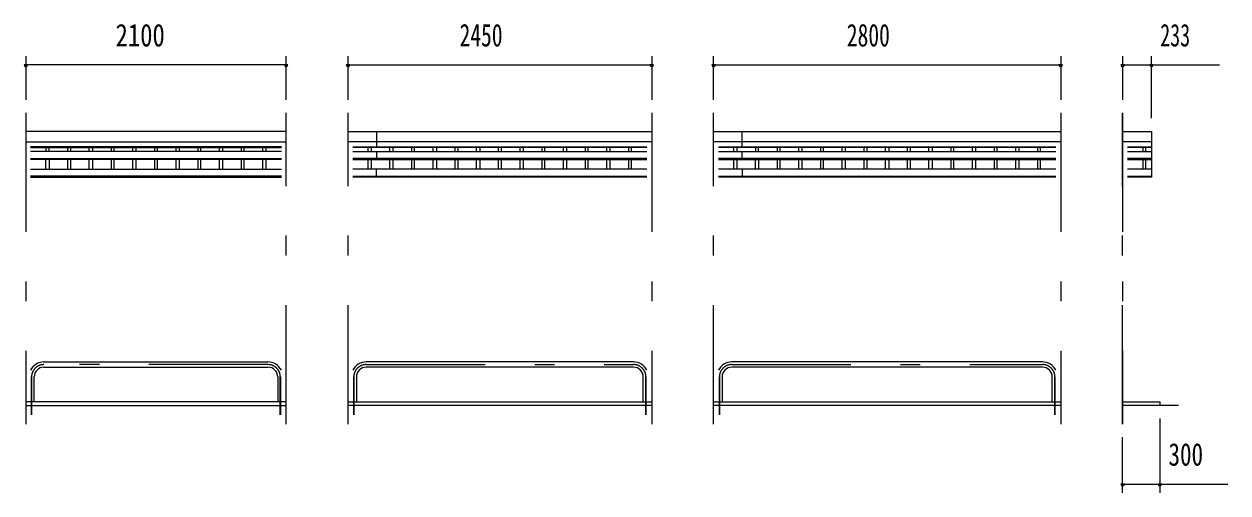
# Model space of a CAD drawing. Units: millimetres, scale not verified. Extents: x -32624 to 32629, y -14700 to 14700.
# Drawn here: x -21952 to -12238, y 2423 to 6204 of the extents above; entities that cross this region are included whole.
import ezdxf
from ezdxf.enums import TextEntityAlignment as Align

# ---------------------------------------------------------------- set-up
doc = ezdxf.new("R2010")
doc.units = ezdxf.units.MM
doc.header["$LTSCALE"] = 80
doc.linetypes.add('USER3', pattern=[24, 12, -5, 2, -5])
for name, color, linetype, lineweight in [('0-2_1-0BOLD', 7, 'Continuous', 18), ('0-3_1-2CENTER', 3, 'USER3', 18), ('0-4_1-4THIN', 4, 'Continuous', 18), ('0-5_1-5DIM', 3, 'Continuous', 18)]:
    doc.layers.add(name, color=color, linetype=linetype, lineweight=lineweight)
doc.styles.add('ＭＳ ゴシック', font='')
doc.styles.get('ＭＳ ゴシック').set_extended_font_data('MS Gothic')

msp = doc.modelspace()

# ---------------------------------------------------------------- linework, layer by layer
at = {"layer": '0-2_1-0BOLD'}
for p, q in [((-19837.95, 5338.18), (-21937.95, 5338.18)), ((-21937.95, 5254.53), (-19837.95, 5254.53)), ((-19337.95, 5338.18), (-16887.95, 5338.18)), ((-16887.95, 5254.53), (-19337.95, 5254.53)), ((-19107.96, 5338.18), (-19107.96, 5209.78)), ((-16387.95, 5338.18), (-13587.95, 5338.18)), ((-13587.95, 5254.53), (-16387.95, 5254.53)), ((-16157.96, 5209.78), (-16157.96, 5338.18)), ((-12854.96, 5254.53), (-13087.95, 5254.53)), ((-19876.11, 5213.33), (-21899.81, 5213.33)), ((-21899.81, 5209.78), (-19876.11, 5209.78)), ((-19876.11, 5177.57), (-21899.81, 5177.57)), ((-19299.81, 5213.33), (-16926.11, 5213.33)), ((-16926.11, 5209.78), (-19299.81, 5209.78)), ((-19299.81, 5177.57), (-16926.11, 5177.57)), ((-19107.96, 5177.57), (-19107.96, 5112.84)), ((-16349.81, 5213.33), (-13626.11, 5213.33)), ((-13626.11, 5209.78), (-16349.81, 5209.78)), ((-16349.81, 5177.57), (-13626.11, 5177.57)), ((-16157.96, 5112.84), (-16157.96, 5177.57)), ((-13049.81, 5213.33), (-12854.96, 5213.33)), ((-12854.96, 5209.78), (-13049.81, 5209.78)), ((-13049.81, 5177.57), (-12854.96, 5177.57)), ((-21899.81, 5118.75), (-19876.11, 5118.75)), ((-19876.11, 5112.84), (-21899.81, 5112.84)), ((-16926.11, 5118.75), (-19299.81, 5118.75)), ((-19299.81, 5112.84), (-16926.11, 5112.84)), ((-13626.11, 5118.75), (-16349.81, 5118.75)), ((-16349.81, 5112.84), (-13626.11, 5112.84)), ((-12854.96, 5118.75), (-13049.81, 5118.75)), ((-13049.81, 5112.84), (-12854.96, 5112.84)), ((-21899.81, 5035.12), (-19876.11, 5035.12)), ((-19876.11, 4977.49), (-21899.81, 4977.49)), ((-21899.81, 4969.15), (-19876.11, 4969.15)), ((-16926.11, 5035.12), (-19299.81, 5035.12)), ((-19299.81, 4977.49), (-16926.11, 4977.49)), ((-16926.11, 4969.15), (-19299.81, 4969.15)), ((-19107.96, 4969.15), (-19107.96, 5035.12)), ((-13626.11, 5035.12), (-16349.81, 5035.12)), ((-16349.81, 4977.49), (-13626.11, 4977.49)), ((-13626.11, 4969.15), (-16349.81, 4969.15)), ((-16157.96, 5035.12), (-16157.96, 4969.15)), ((-12854.96, 5035.12), (-13049.81, 5035.12)), ((-13049.81, 4977.49), (-12854.96, 4977.49)), ((-21791.56, 3479.29), (-19984.26, 3479.29)), ((-21791.56, 3436.59), (-19984.26, 3436.59)), ((-17034.26, 3479.29), (-19191.56, 3479.29)), ((-17034.26, 3436.59), (-19191.56, 3436.59)), ((-13734.26, 3479.29), (-16241.56, 3479.29)), ((-13734.26, 3436.59), (-16241.56, 3436.59)), ((-21870.26, 3157.99), (-21870.26, 3357.99)), ((-19905.66, 3357.99), (-19905.66, 3157.99)), ((-19270.26, 3357.99), (-19270.26, 3157.99)), ((-16955.66, 3157.99), (-16955.66, 3357.99)), ((-16320.26, 3357.99), (-16320.26, 3157.99)), ((-13655.66, 3157.99), (-13655.66, 3357.99)), ((-19837.95, 3157.99), (-21937.95, 3157.99)), ((-21937.95, 3127.99), (-19837.95, 3127.99)), ((-19337.95, 3157.99), (-16887.95, 3157.99)), ((-16887.95, 3127.99), (-19337.95, 3127.99)), ((-16387.95, 3157.99), (-13587.95, 3157.99)), ((-13587.95, 3127.99), (-16387.95, 3127.99)), ((-12637.96, 3127.99), (-13087.95, 3127.99))]:
    msp.add_line(p, q, dxfattribs=at)
for points in [[(-13087.95, 5338.18), (-12854.96, 5338.18), (-12854.96, 4969.15), (-13049.81, 4969.15)], [(-13087.95, 3157.99), (-12787.96, 3157.99), (-12787.96, 3127.99)]]:
    msp.add_lwpolyline(points, dxfattribs=at)
for centre, radius, start, end in [((-21791.56, 3357.99), 121.3, 90, 153.07823), ((-21791.56, 3357.99), 78.6, 90, 180), ((-19984.26, 3357.99), 121.3, 26.91106, 90), ((-19984.26, 3357.99), 78.6, 0, 90), ((-19191.56, 3357.99), 121.3, 90, 153.07823), ((-19191.56, 3357.99), 78.6, 90, 180), ((-17034.26, 3357.99), 121.3, 26.91106, 90), ((-17034.26, 3357.99), 78.6, 0, 90), ((-16241.56, 3357.99), 121.3, 90, 153.07823), ((-16241.56, 3357.99), 78.6, 90, 180), ((-13734.26, 3357.99), 121.3, 26.91106, 90), ((-13734.26, 3357.99), 78.6, 0, 90)]:
    msp.add_arc(centre, radius, start, end, dxfattribs=at)
at = {"layer": '0-3_1-2CENTER'}
for p, q in [((-21937.96, 5488.18), (-21937.96, 2977.98)), ((-19837.95, 2977.98), (-19837.95, 5488.18)), ((-19337.96, 2977.98), (-19337.96, 5488.18)), ((-16887.95, 5488.18), (-16887.95, 2977.98)), ((-16387.96, 2977.98), (-16387.96, 5488.18)), ((-13587.95, 5488.18), (-13587.95, 2977.98)), ((-13087.96, 5488.18), (-13087.96, 2977.99)), ((-13087.95, 2977.98), (-13087.95, 5487.99)), ((-19984.26, 3457.99), (-21791.56, 3457.99)), ((-19191.56, 3457.99), (-17034.26, 3457.99)), ((-16241.56, 3457.99), (-13734.26, 3457.99)), ((-21891.6, 3052.99), (-21891.6, 3357.99)), ((-21891.56, 3357.99), (-21891.56, 3052.99)), ((-19884.3, 3052.99), (-19884.3, 3357.99)), ((-19884.26, 3357.99), (-19884.26, 3052.99)), ((-19291.61, 3357.99), (-19291.61, 3052.99)), ((-19291.56, 3052.99), (-19291.56, 3357.99)), ((-16934.31, 3357.99), (-16934.31, 3052.99)), ((-16934.26, 3052.99), (-16934.26, 3357.99)), ((-16341.6, 3357.99), (-16341.6, 3052.99)), ((-16341.56, 3052.99), (-16341.56, 3357.99)), ((-13634.3, 3357.99), (-13634.3, 3052.99)), ((-13634.26, 3052.99), (-13634.26, 3357.99))]:
    msp.add_line(p, q, dxfattribs=at)
for centre, start, end in [((-21791.56, 3357.99), 90, 180), ((-19984.26, 3357.99), 0, 90), ((-19191.56, 3357.99), 90, 180), ((-17034.26, 3357.99), 0, 90), ((-16241.56, 3357.99), 90, 180), ((-13734.26, 3357.99), 0, 90)]:
    msp.add_arc(centre, 100, start, end, dxfattribs=at)
at = {"layer": '0-4_1-4THIN'}
for p, q in [((-21775.46, 5209.78), (-21775.46, 5177.57)), ((-21750.46, 5177.57), (-21750.46, 5209.78)), ((-21600.46, 5209.78), (-21600.46, 5177.57)), ((-21575.46, 5177.57), (-21575.46, 5209.78)), ((-21425.46, 5177.57), (-21425.46, 5209.78)), ((-21400.46, 5209.78), (-21400.46, 5177.57)), ((-21250.46, 5209.78), (-21250.46, 5177.57)), ((-21225.46, 5177.57), (-21225.46, 5209.78)), ((-21075.46, 5177.57), (-21075.46, 5209.78)), ((-21050.46, 5209.78), (-21050.46, 5177.57)), ((-20900.46, 5209.78), (-20900.46, 5177.57)), ((-20875.46, 5177.57), (-20875.46, 5209.78)), ((-20725.46, 5177.57), (-20725.46, 5209.78)), ((-20700.46, 5209.78), (-20700.46, 5177.57)), ((-20550.46, 5209.78), (-20550.46, 5177.57)), ((-20525.46, 5177.57), (-20525.46, 5209.78)), ((-20375.46, 5177.57), (-20375.46, 5209.78)), ((-20350.46, 5209.78), (-20350.46, 5177.57)), ((-20200.46, 5209.78), (-20200.46, 5177.57)), ((-20175.46, 5177.57), (-20175.46, 5209.78)), ((-20025.46, 5177.57), (-20025.46, 5209.78)), ((-20000.46, 5209.78), (-20000.46, 5177.57)), ((-19175.46, 5177.57), (-19175.46, 5209.78)), ((-19150.46, 5209.78), (-19150.46, 5177.57)), ((-19000.46, 5177.57), (-19000.46, 5209.78)), ((-18975.46, 5209.78), (-18975.46, 5177.57)), ((-18825.46, 5209.78), (-18825.46, 5177.57)), ((-18800.46, 5177.57), (-18800.46, 5209.78)), ((-18650.46, 5177.57), (-18650.46, 5209.78)), ((-18625.46, 5209.78), (-18625.46, 5177.57)), ((-18475.46, 5209.78), (-18475.46, 5177.57)), ((-18450.46, 5177.57), (-18450.46, 5209.78)), ((-18300.46, 5177.57), (-18300.46, 5209.78)), ((-18275.46, 5209.78), (-18275.46, 5177.57)), ((-18125.46, 5209.78), (-18125.46, 5177.57)), ((-18100.46, 5177.57), (-18100.46, 5209.78)), ((-17950.46, 5177.57), (-17950.46, 5209.78)), ((-17925.46, 5209.78), (-17925.46, 5177.57)), ((-17775.46, 5209.78), (-17775.46, 5177.57)), ((-17750.46, 5177.57), (-17750.46, 5209.78)), ((-17600.46, 5177.57), (-17600.46, 5209.78)), ((-17575.46, 5209.78), (-17575.46, 5177.57)), ((-17425.46, 5209.78), (-17425.46, 5177.57)), ((-17400.46, 5177.57), (-17400.46, 5209.78)), ((-17250.46, 5177.57), (-17250.46, 5209.78)), ((-17225.46, 5209.78), (-17225.46, 5177.57)), ((-17075.46, 5209.78), (-17075.46, 5177.57)), ((-17050.46, 5177.57), (-17050.46, 5209.78)), ((-16225.46, 5177.57), (-16225.46, 5209.78)), ((-16200.46, 5209.78), (-16200.46, 5177.57)), ((-16050.46, 5209.78), (-16050.46, 5177.57)), ((-16025.46, 5177.57), (-16025.46, 5209.78)), ((-15875.46, 5209.78), (-15875.46, 5177.57)), ((-15850.46, 5177.57), (-15850.46, 5209.78)), ((-15700.46, 5177.57), (-15700.46, 5209.78)), ((-15675.46, 5209.78), (-15675.46, 5177.57)), ((-15525.46, 5209.78), (-15525.46, 5177.57)), ((-15500.46, 5177.57), (-15500.46, 5209.78)), ((-15350.46, 5177.57), (-15350.46, 5209.78)), ((-15325.46, 5209.78), (-15325.46, 5177.57)), ((-15175.46, 5209.78), (-15175.46, 5177.57)), ((-15150.46, 5177.57), (-15150.46, 5209.78)), ((-15000.46, 5177.57), (-15000.46, 5209.78)), ((-14975.46, 5209.78), (-14975.46, 5177.57)), ((-14825.46, 5209.78), (-14825.46, 5177.57)), ((-14800.46, 5177.57), (-14800.46, 5209.78)), ((-14650.46, 5177.57), (-14650.46, 5209.78)), ((-14625.46, 5209.78), (-14625.46, 5177.57)), ((-14475.46, 5209.78), (-14475.46, 5177.57)), ((-14450.46, 5177.57), (-14450.46, 5209.78)), ((-14300.46, 5177.57), (-14300.46, 5209.78)), ((-14275.46, 5209.78), (-14275.46, 5177.57)), ((-14125.46, 5209.78), (-14125.46, 5177.57)), ((-14100.47, 5177.57), (-14100.47, 5209.78)), ((-13950.46, 5177.57), (-13950.46, 5209.78)), ((-13925.47, 5209.78), (-13925.47, 5177.57)), ((-13775.46, 5209.78), (-13775.46, 5177.57)), ((-13750.47, 5177.57), (-13750.47, 5209.78)), ((-12925.46, 5209.78), (-12925.46, 5177.57)), ((-12900.46, 5177.57), (-12900.46, 5209.78)), ((-21775.46, 5035.12), (-21775.46, 5112.84)), ((-21750.46, 5112.84), (-21750.46, 5035.12)), ((-21600.46, 5112.84), (-21600.46, 5035.12)), ((-21575.46, 5035.12), (-21575.46, 5112.84)), ((-21425.46, 5035.12), (-21425.46, 5112.84)), ((-21400.46, 5112.84), (-21400.46, 5035.12)), ((-21250.46, 5112.84), (-21250.46, 5035.12)), ((-21225.46, 5035.12), (-21225.46, 5112.84)), ((-21075.46, 5035.12), (-21075.46, 5112.84)), ((-21050.46, 5112.84), (-21050.46, 5035.12)), ((-20900.46, 5112.84), (-20900.46, 5035.12)), ((-20875.46, 5035.12), (-20875.46, 5112.84)), ((-20725.46, 5035.12), (-20725.46, 5112.84)), ((-20700.46, 5112.84), (-20700.46, 5035.12)), ((-20550.46, 5112.84), (-20550.46, 5035.12)), ((-20525.46, 5035.12), (-20525.46, 5112.84)), ((-20375.46, 5035.12), (-20375.46, 5112.84)), ((-20350.46, 5112.84), (-20350.46, 5035.12)), ((-20200.46, 5112.84), (-20200.46, 5035.12)), ((-20175.46, 5035.12), (-20175.46, 5112.84)), ((-20025.46, 5035.12), (-20025.46, 5112.84)), ((-20000.46, 5112.84), (-20000.46, 5035.12)), ((-19175.46, 5035.12), (-19175.46, 5112.84)), ((-19150.46, 5112.84), (-19150.46, 5035.12)), ((-19000.46, 5035.12), (-19000.46, 5112.84)), ((-18975.46, 5112.84), (-18975.46, 5035.12)), ((-18825.46, 5112.84), (-18825.46, 5035.12)), ((-18800.46, 5035.12), (-18800.46, 5112.84)), ((-18650.46, 5035.12), (-18650.46, 5112.84)), ((-18625.46, 5112.84), (-18625.46, 5035.12)), ((-18475.46, 5112.84), (-18475.46, 5035.12)), ((-18450.46, 5035.12), (-18450.46, 5112.84)), ((-18300.46, 5035.12), (-18300.46, 5112.84)), ((-18275.46, 5112.84), (-18275.46, 5035.12)), ((-18125.46, 5112.84), (-18125.46, 5035.12)), ((-18100.46, 5035.12), (-18100.46, 5112.84)), ((-17950.46, 5035.12), (-17950.46, 5112.84)), ((-17925.46, 5112.84), (-17925.46, 5035.12)), ((-17775.46, 5112.84), (-17775.46, 5035.12)), ((-17750.46, 5035.12), (-17750.46, 5112.84)), ((-17600.46, 5035.12), (-17600.46, 5112.84)), ((-17575.46, 5112.84), (-17575.46, 5035.12)), ((-17425.46, 5112.84), (-17425.46, 5035.12)), ((-17400.46, 5035.12), (-17400.46, 5112.84)), ((-17250.46, 5035.12), (-17250.46, 5112.84)), ((-17225.46, 5112.84), (-17225.46, 5035.12)), ((-17075.46, 5112.84), (-17075.46, 5035.12)), ((-17050.46, 5035.12), (-17050.46, 5112.84)), ((-16225.46, 5035.12), (-16225.46, 5112.84)), ((-16200.46, 5112.84), (-16200.46, 5035.12)), ((-16050.46, 5035.12), (-16050.46, 5112.84)), ((-16025.46, 5112.84), (-16025.46, 5035.12)), ((-15875.46, 5112.84), (-15875.46, 5035.12)), ((-15850.46, 5035.12), (-15850.46, 5112.84)), ((-15700.46, 5035.12), (-15700.46, 5112.84)), ((-15675.46, 5112.84), (-15675.46, 5035.12)), ((-15525.46, 5112.84), (-15525.46, 5035.12)), ((-15500.46, 5035.12), (-15500.46, 5112.84)), ((-15350.46, 5035.12), (-15350.46, 5112.84)), ((-15325.46, 5112.84), (-15325.46, 5035.12)), ((-15175.46, 5112.84), (-15175.46, 5035.12)), ((-15150.46, 5035.12), (-15150.46, 5112.84)), ((-15000.46, 5035.12), (-15000.46, 5112.84)), ((-14975.46, 5112.84), (-14975.46, 5035.12)), ((-14825.46, 5112.84), (-14825.46, 5035.12)), ((-14800.46, 5035.12), (-14800.46, 5112.84)), ((-14650.46, 5035.12), (-14650.46, 5112.84)), ((-14625.46, 5112.84), (-14625.46, 5035.12)), ((-14475.46, 5112.84), (-14475.46, 5035.12)), ((-14450.46, 5035.12), (-14450.46, 5112.84)), ((-14300.46, 5035.12), (-14300.46, 5112.84)), ((-14275.46, 5112.84), (-14275.46, 5035.12)), ((-14125.46, 5112.84), (-14125.46, 5035.12)), ((-14100.47, 5035.12), (-14100.47, 5112.84)), ((-13950.46, 5035.12), (-13950.46, 5112.84)), ((-13925.47, 5112.84), (-13925.47, 5035.12)), ((-13775.46, 5112.84), (-13775.46, 5035.12)), ((-13750.47, 5035.12), (-13750.47, 5112.84)), ((-12925.46, 5112.84), (-12925.46, 5035.12)), ((-12900.46, 5035.12), (-12900.46, 5112.84))]:
    msp.add_line(p, q, dxfattribs=at)
at = {"layer": '0-5_1-5DIM'}
for p, q in [((-21937.95, 5943.99), (-21937.95, 5593.99)), ((-19837.95, 5593.99), (-19837.95, 5943.99)), ((-19337.95, 5593.99), (-19337.95, 5943.99)), ((-16887.95, 5943.99), (-16887.95, 5593.99)), ((-16387.95, 5593.99), (-16387.95, 5943.99)), ((-13587.95, 5943.99), (-13587.95, 5593.99)), ((-13087.94, 5943.99), (-13087.94, 5593.99)), ((-12854.94, 5443.99), (-12854.94, 5943.99)), ((-21923.96, 5873.99), (-21951.96, 5873.99)), ((-19837.95, 5873.99), (-21937.96, 5873.99)), ((-19823.95, 5873.99), (-19851.95, 5873.99)), ((-19323.95, 5873.99), (-19351.95, 5873.99)), ((-19337.95, 5873.99), (-16887.95, 5873.99)), ((-16873.95, 5873.99), (-16901.95, 5873.99)), ((-16373.95, 5873.99), (-16401.95, 5873.99)), ((-16387.95, 5873.99), (-13587.95, 5873.99)), ((-13573.95, 5873.99), (-13601.95, 5873.99)), ((-13073.94, 5873.99), (-13101.94, 5873.99)), ((-13087.94, 5873.99), (-12305.44, 5873.99)), ((-12840.94, 5873.99), (-12868.94, 5873.99)), ((-12787.94, 3022.99), (-12787.94, 2422.99)), ((-13087.94, 2422.99), (-13087.94, 2872.99)), ((-13073.94, 2492.99), (-13101.94, 2492.99)), ((-13087.94, 2492.99), (-12238.44, 2492.99)), ((-12773.94, 2492.99), (-12801.94, 2492.99))]:
    msp.add_line(p, q, dxfattribs=at)
for centre in [(-21937.96, 5873.99), (-19837.95, 5873.99), (-19337.95, 5873.99), (-16887.95, 5873.99), (-16387.95, 5873.99), (-13587.95, 5873.99), (-13087.94, 5873.99), (-12854.94, 5873.99), (-13087.94, 2492.99), (-12787.94, 2492.99)]:
    msp.add_arc(centre, 14, 180, 0, dxfattribs=at)

# ---------------------------------------------------------------- texts
at = {"layer": '0-5_1-5DIM', "color": 7, "style": 'ＭＳ ゴシック'}
for s, width, p in [('2100', 0.8, (-21213.45, 5968.86)), ('2450', 0.7, (-18438.45, 5968.86)), ('2800', 0.7, (-15313.45, 5968.86)), ('233', 0.65, (-12784.94, 5968.86)), ('300', 0.75, (-12717.94, 2587.86))]:
    msp.add_text(s, height=182.3, dxfattribs=dict(at, width=width)).set_placement(p, align=Align.BOTTOM_LEFT)

doc.saveas('drawing.dxf')
